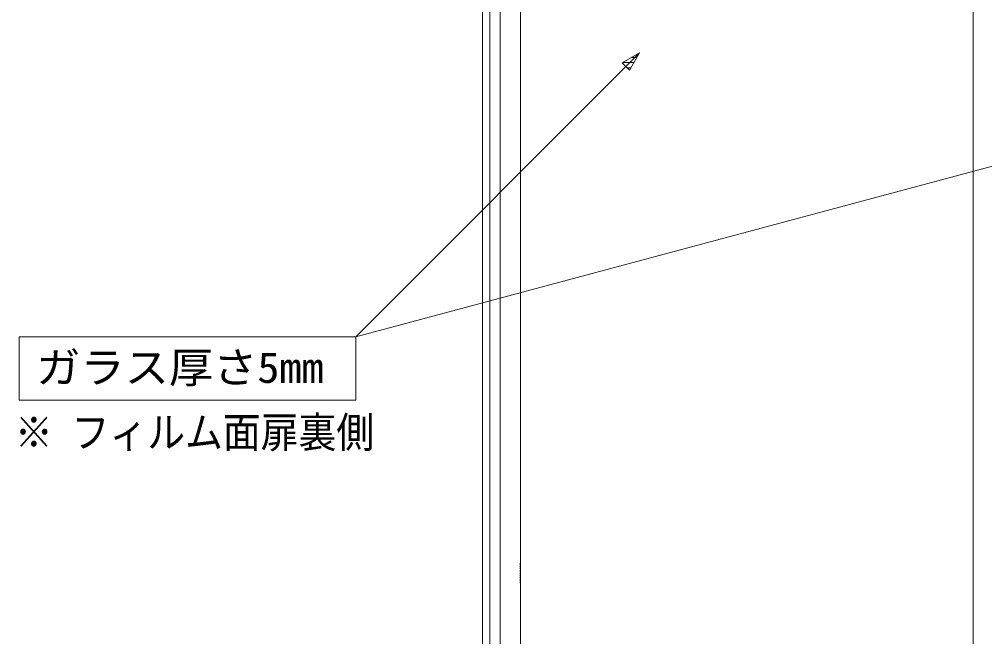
# Model space of a CAD drawing. Units: millimetres, scale not verified. Extents: x -4547 to 4547, y -2284 to 2284.
# Drawn here: x -828 to -65, y 0 to 488 of the extents above; entities that cross this region are included whole.
import ezdxf
from ezdxf.enums import TextEntityAlignment as Align

# ---------------------------------------------------------------- set-up
doc = ezdxf.new("R2010")
doc.units = ezdxf.units.MM
doc.header["$LTSCALE"] = 20
doc.linetypes.add('DASHED1', pattern=[1.8, 1.2, -0.6])
doc.linetypes.add('DOUBLE_CHAIN1', pattern=[8.8, 5, -1, 0.6, -0.6, 0.6, -1])
doc.layers.add('0-0_3一般', color=7, linetype='Continuous', lineweight=9)
doc.layers.add('0-3_2寸法-3', color=7, linetype='Continuous', lineweight=9)
doc.styles.add('ＭＳ ゴシック', font='')
doc.styles.get('ＭＳ ゴシック').set_extended_font_data('MS Gothic')

# ---------------------------------------------------------------- blocks, each defined once
blk = doc.blocks.new('グループ-8')
at = {"layer": '0-0_3一般'}
for p, q in [((17854.5, -29580), (17854.5, 16720)), ((18174.5, 1160), (18174.5, 15660)), ((25328.5, 15660), (25328.5, 1160)), ((18174.5, 840), (18174.5, 1160)), ((25328.5, 1160), (25328.5, 840)), ((18174.5, -13760), (18174.5, 840)), ((25328.5, 840), (25328.5, -13760))]:
    blk.add_line(p, q, dxfattribs=at)
at = {"layer": '0-0_3一般', "linetype": 'DASHED1'}
for p, q in [((18172.5, 1160), (18172.5, 840)), ((18174.5, 1160), (18172.5, 1160)), ((25328.5, 1160), (25330.5, 1160)), ((25330.5, 1160), (25330.5, 840)), ((18172.5, 840), (18174.5, 840)), ((25330.5, 840), (25328.5, 840))]:
    blk.add_line(p, q, dxfattribs=at)
blk = doc.blocks.new('グループ-9')
at = {"layer": '0-0_3一般'}
for p, q in [((17574.5, 17080), (17574.5, -29920)), ((17694.5, -29920), (17694.5, 17080))]:
    blk.add_line(p, q, dxfattribs=at)
blk = doc.blocks.new('グループ-12')
at = {"layer": '0-0_3一般', "linetype": 'DOUBLE_CHAIN1'}
blk.add_line((17574.5, -29920), (17574.5, 17080), dxfattribs=at)
blk = doc.blocks.new('グループ-27')
at = {"layer": '0-0_3一般'}
for name in ['グループ-12', 'グループ-9', 'グループ-8']:
    blk.add_blockref(name, (0, 0), dxfattribs=at)
blk = doc.blocks.new('グループ-28')
at = {"layer": '0-0_3一般'}
blk.add_blockref('グループ-27', (0, 0), dxfattribs=at)

msp = doc.modelspace()

# ---------------------------------------------------------------- linework, layer by layer
at = {"layer": '0-3_2寸法-3'}
for p, q in [((-337.74, 461.03), (-561.9, 236.87)), ((-342.16, 453.37), (-351, 453.37)), ((-339.85, 457.37), (-344.08, 457.37)), ((-344.47, 449.37), (-347.63, 449.37)), ((56.37, 402.54), (-561.9, 236.87))]:
    msp.add_line(p, q, dxfattribs=at)
for points in [[(-351.4, 453.14), (-337.74, 461.03), (-345.63, 447.37)], [(-351.4, 453.14), (-337.74, 461.03), (-345.63, 447.37)], [(-827.75, 236.87), (-561.9, 236.87), (-561.9, 186.87), (-827.75, 186.87)]]:
    msp.add_lwpolyline(points, close=True, dxfattribs=at)

# ---------------------------------------------------------------- block references
at = {"layer": '0-0_3一般', "xscale": 0.05, "yscale": 0.05}
msp.add_blockref('グループ-28', (-1340.62, 0), dxfattribs=at)

# ---------------------------------------------------------------- texts
at = {"layer": '0-3_2寸法-3', "style": 'ＭＳ ゴシック'}
for s, height, width, p in [('ガラス厚さ5mm', 24.41, 1.05, (-814.47, 193.12)), ('※ フィルム面扉裏側', 24.34, 0.9, (-831.2, 141.97))]:
    msp.add_text(s, height=height, dxfattribs=dict(at, width=width)).set_placement(p, align=Align.BOTTOM_LEFT)

doc.saveas('drawing.dxf')
